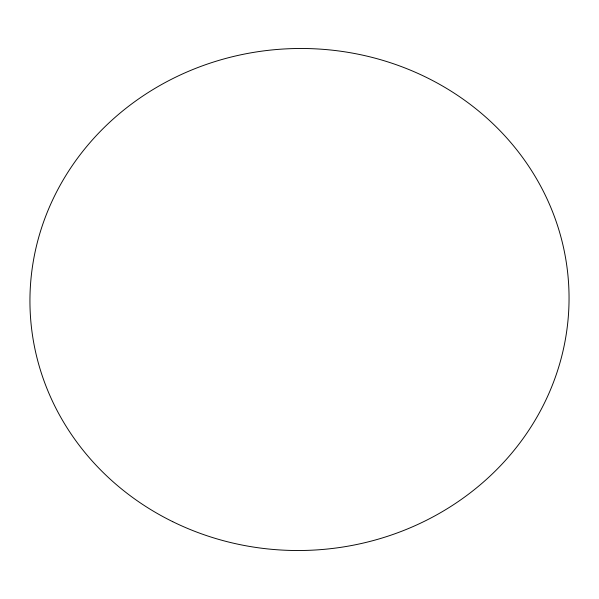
<?xml version="1.0" encoding="UTF-8"?>
<svg xmlns="http://www.w3.org/2000/svg" width="599" height="599" viewBox="0 0 599 599"><rect width="100%" height="100%" fill="white"/><g stroke="black" fill="none" stroke-linecap="round" stroke-linejoin="round"><path stroke-width="0.9" d="M172.737 521.677A269.58 250.988 -2.2 0 0 568.893 289.587A269.58 250.988 -2.2 0 0 156.863 87.237A269.58 250.988 -2.2 0 0 172.737 521.677"/></g></svg>
